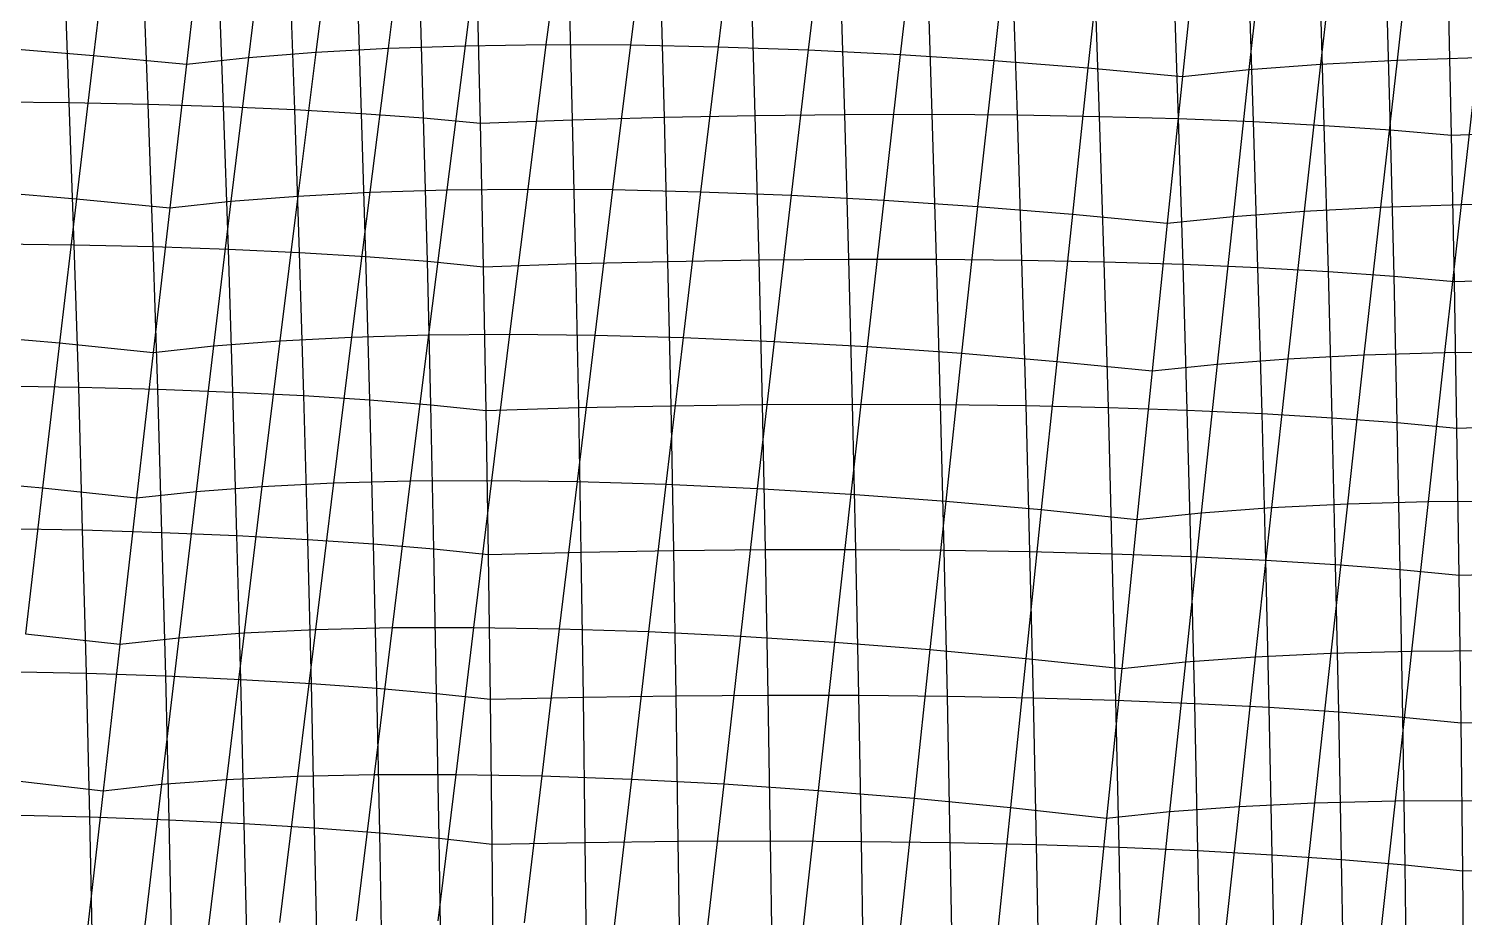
# Model space of a CAD drawing. Extents: x -429 to 429, y -1 to 209.
# Drawn here: x -239.07 to -208.65, y 138.89 to 157.73 of the extents above; entities that cross this region are included whole.
import ezdxf

# ---------------------------------------------------------------- set-up
doc = ezdxf.new("R2010")
doc.units = 0

msp = doc.modelspace()

# ---------------------------------------------------------------- linework, layer by layer
at = {"layer": 'default', "color": 5, "linetype": 'CONTINUOUS'}
for p, q in [((-231.065, 160.341, 43.971), (-231.453, 157.315, 43.413)), ((-229.434, 160.395, 42.781), (-229.824, 157.367, 42.207)), ((-227.721, 160.421, 41.716), (-228.108, 157.39, 41.13)), ((-225.936, 160.419, 40.782), (-226.317, 157.383, 40.189)), ((-224.088, 160.387, 39.984), (-224.46, 157.345, 39.389)), ((-222.189, 160.327, 39.327), (-222.551, 157.277, 38.736)), ((-237.332, 160.18, 48.38), (-237.694, 157.163, 47.865)), ((-234.044, 160.146, 46.697), (-234.413, 157.12, 46.184)), ((-232.605, 160.257, 45.279), (-232.986, 157.232, 44.742)), ((-220.249, 160.238, 38.814), (-220.6, 157.18, 38.234)), ((-218.28, 160.122, 38.449), (-218.62, 157.053, 37.885)), ((-211.344, 160.063, 35.34), (-211.692, 156.975, 34.776)), ((-209.718, 160.148, 34.097), (-210.072, 157.061, 33.512)), ((-235.374, 160.008, 48.218), (-235.726, 156.979, 47.731)), ((-235.374, 160.008, 48.218), (-235.726, 156.979, 47.731)), ((-216.293, 159.978, 38.234), (-216.622, 156.898, 37.693)), ((-214.298, 159.809, 38.169), (-214.619, 156.717, 37.657)), ((-214.298, 159.809, 38.169), (-214.619, 156.717, 37.657)), ((-212.873, 159.949, 36.7), (-213.211, 156.86, 36.161)), ((-239.649, 157.32, 48.153), (-237.694, 157.163, 47.865)), ((-232.986, 157.232, 44.742), (-231.453, 157.315, 43.413)), ((-231.453, 157.315, 43.413), (-231.84, 154.26, 42.858)), ((-231.453, 157.315, 43.413), (-229.824, 157.367, 42.207)), ((-229.824, 157.367, 42.207), (-230.212, 154.309, 41.636)), ((-229.824, 157.367, 42.207), (-228.108, 157.39, 41.13)), ((-228.108, 157.39, 41.13), (-228.493, 154.328, 40.548)), ((-228.108, 157.39, 41.13), (-226.317, 157.383, 40.189)), ((-226.317, 157.383, 40.189), (-226.696, 154.315, 39.6)), ((-226.317, 157.383, 40.189), (-224.46, 157.345, 39.389)), ((-224.46, 157.345, 39.389), (-224.832, 154.271, 38.798)), ((-224.46, 157.345, 39.389), (-222.551, 157.277, 38.736)), ((-237.694, 157.163, 47.865), (-238.057, 154.122, 47.349)), ((-237.694, 157.163, 47.865), (-235.726, 156.979, 47.731)), ((-235.726, 156.979, 47.731), (-236.081, 153.928, 47.24)), ((-235.726, 156.979, 47.731), (-236.081, 153.928, 47.24)), ((-235.726, 156.979, 47.731), (-234.413, 157.12, 46.184)), ((-234.413, 157.12, 46.184), (-234.784, 154.069, 45.669)), ((-234.413, 157.12, 46.184), (-232.986, 157.232, 44.742)), ((-232.986, 157.232, 44.742), (-233.367, 154.179, 44.205)), ((-222.551, 157.277, 38.736), (-222.913, 154.197, 38.149)), ((-222.551, 157.277, 38.736), (-220.6, 157.18, 38.234)), ((-220.6, 157.18, 38.234), (-220.951, 154.092, 37.656)), ((-220.6, 157.18, 38.234), (-218.62, 157.053, 37.885)), ((-218.62, 157.053, 37.885), (-218.961, 153.957, 37.322)), ((-218.62, 157.053, 37.885), (-216.622, 156.898, 37.693)), ((-213.211, 156.86, 36.161), (-211.692, 156.975, 34.776)), ((-211.692, 156.975, 34.776), (-212.04, 153.86, 34.213)), ((-211.692, 156.975, 34.776), (-210.072, 157.061, 33.512)), ((-210.072, 157.061, 33.512), (-210.424, 153.944, 32.929)), ((-210.072, 157.061, 33.512), (-208.36, 157.117, 32.377)), ((-208.36, 157.117, 32.377), (-208.713, 153.997, 31.778)), ((-216.622, 156.898, 37.693), (-216.953, 153.794, 37.15)), ((-216.622, 156.898, 37.693), (-214.619, 156.717, 37.657)), ((-214.619, 156.717, 37.657), (-214.943, 153.602, 37.141)), ((-214.619, 156.717, 37.657), (-214.943, 153.602, 37.141)), ((-214.619, 156.717, 37.657), (-213.211, 156.86, 36.161)), ((-213.211, 156.86, 36.161), (-213.549, 153.746, 35.62)), ((-240.023, 154.289, 47.617), (-238.057, 154.122, 47.349)), ((-233.367, 154.179, 44.205), (-231.84, 154.26, 42.858)), ((-231.84, 154.26, 42.858), (-232.227, 151.188, 42.302)), ((-231.84, 154.26, 42.858), (-230.212, 154.309, 41.636)), ((-230.212, 154.309, 41.636), (-230.6, 151.234, 41.064)), ((-230.212, 154.309, 41.636), (-228.493, 154.328, 40.548)), ((-228.493, 154.328, 40.548), (-228.879, 151.248, 39.964)), ((-228.493, 154.328, 40.548), (-226.696, 154.315, 39.6)), ((-226.696, 154.315, 39.6), (-227.076, 151.23, 39.008)), ((-226.696, 154.315, 39.6), (-224.832, 154.271, 38.798)), ((-224.832, 154.271, 38.798), (-225.203, 151.18, 38.206)), ((-224.832, 154.271, 38.798), (-222.913, 154.197, 38.149)), ((-238.057, 154.122, 47.349), (-238.419, 151.066, 46.835)), ((-238.057, 154.122, 47.349), (-236.081, 153.928, 47.24)), ((-236.081, 153.928, 47.24), (-234.784, 154.069, 45.669)), ((-234.784, 154.069, 45.669), (-235.154, 151.002, 45.157)), ((-234.784, 154.069, 45.669), (-233.367, 154.179, 44.205)), ((-233.367, 154.179, 44.205), (-233.749, 151.111, 43.67)), ((-222.913, 154.197, 38.149), (-223.274, 151.099, 37.56)), ((-222.913, 154.197, 38.149), (-220.951, 154.092, 37.656)), ((-220.951, 154.092, 37.656), (-221.302, 150.987, 37.077)), ((-220.951, 154.092, 37.656), (-218.961, 153.957, 37.322)), ((-218.961, 153.957, 37.322), (-219.3, 150.845, 36.76)), ((-218.961, 153.957, 37.322), (-216.953, 153.794, 37.15)), ((-212.04, 153.86, 34.213), (-210.424, 153.944, 32.929)), ((-210.424, 153.944, 32.929), (-210.778, 150.81, 32.347)), ((-210.424, 153.944, 32.929), (-208.713, 153.997, 31.778)), ((-208.713, 153.997, 31.778), (-209.067, 150.86, 31.179)), ((-208.713, 153.997, 31.778), (-206.917, 154.02, 30.767)), ((-236.081, 153.928, 47.24), (-236.434, 150.863, 46.754)), ((-236.081, 153.928, 47.24), (-236.434, 150.863, 46.754)), ((-216.953, 153.794, 37.15), (-217.283, 150.673, 36.61)), ((-216.953, 153.794, 37.15), (-214.943, 153.602, 37.141)), ((-214.943, 153.602, 37.141), (-213.549, 153.746, 35.62)), ((-213.549, 153.746, 35.62), (-213.887, 150.616, 35.082)), ((-213.549, 153.746, 35.62), (-212.04, 153.86, 34.213)), ((-212.04, 153.86, 34.213), (-212.388, 150.729, 33.651)), ((-214.943, 153.602, 37.141), (-215.265, 150.474, 36.63)), ((-214.943, 153.602, 37.141), (-215.265, 150.474, 36.63)), ((-240.395, 151.241, 47.082), (-238.419, 151.066, 46.835)), ((-232.227, 151.188, 42.302), (-230.6, 151.234, 41.064)), ((-230.6, 151.234, 41.064), (-230.983, 148.138, 40.505)), ((-230.6, 151.234, 41.064), (-228.879, 151.248, 39.964)), ((-228.879, 151.248, 39.964), (-229.259, 148.147, 39.393)), ((-228.879, 151.248, 39.964), (-227.076, 151.23, 39.008)), ((-227.076, 151.23, 39.008), (-227.45, 148.124, 38.431)), ((-227.076, 151.23, 39.008), (-225.203, 151.18, 38.206)), ((-238.419, 151.066, 46.835), (-238.779, 147.99, 46.328)), ((-238.419, 151.066, 46.835), (-236.434, 150.863, 46.754)), ((-236.434, 150.863, 46.754), (-235.154, 151.002, 45.157)), ((-235.154, 151.002, 45.157), (-235.521, 147.915, 44.652)), ((-235.154, 151.002, 45.157), (-233.749, 151.111, 43.67)), ((-233.749, 151.111, 43.67), (-234.126, 148.021, 43.144)), ((-233.749, 151.111, 43.67), (-232.227, 151.188, 42.302)), ((-232.227, 151.188, 42.302), (-232.609, 148.096, 41.758)), ((-225.203, 151.18, 38.206), (-225.569, 148.068, 37.627)), ((-225.203, 151.18, 38.206), (-223.274, 151.099, 37.56)), ((-223.274, 151.099, 37.56), (-223.63, 147.98, 36.985)), ((-223.274, 151.099, 37.56), (-221.302, 150.987, 37.077)), ((-221.302, 150.987, 37.077), (-221.648, 147.861, 36.511)), ((-221.302, 150.987, 37.077), (-219.3, 150.845, 36.76)), ((-236.434, 150.863, 46.754), (-236.786, 147.778, 46.271)), ((-236.434, 150.863, 46.754), (-236.786, 147.778, 46.271)), ((-219.3, 150.845, 36.76), (-219.636, 147.711, 36.208)), ((-219.3, 150.845, 36.76), (-217.283, 150.673, 36.61)), ((-217.283, 150.673, 36.61), (-217.611, 147.532, 36.078)), ((-217.283, 150.673, 36.61), (-215.265, 150.474, 36.63)), ((-215.265, 150.474, 36.63), (-213.887, 150.616, 35.082)), ((-213.887, 150.616, 35.082), (-214.222, 147.466, 34.551)), ((-213.887, 150.616, 35.082), (-212.388, 150.729, 33.651)), ((-212.388, 150.729, 33.651), (-212.732, 147.577, 33.098)), ((-212.388, 150.729, 33.651), (-210.778, 150.81, 32.347)), ((-210.778, 150.81, 32.347), (-211.125, 147.656, 31.775)), ((-210.778, 150.81, 32.347), (-209.067, 150.86, 31.179)), ((-209.067, 150.86, 31.179), (-209.414, 147.702, 30.593)), ((-209.067, 150.86, 31.179), (-207.267, 150.879, 30.155)), ((-215.265, 150.474, 36.63), (-215.585, 147.324, 36.123)), ((-215.265, 150.474, 36.63), (-215.585, 147.324, 36.123)), ((-240.764, 148.173, 46.556), (-238.779, 147.99, 46.328)), ((-238.779, 147.99, 46.328), (-239.138, 144.898, 45.821)), ((-238.779, 147.99, 46.328), (-236.786, 147.778, 46.271)), ((-236.786, 147.778, 46.271), (-235.521, 147.915, 44.652)), ((-235.521, 147.915, 44.652), (-235.889, 144.814, 44.147)), ((-235.521, 147.915, 44.652), (-234.126, 148.021, 43.144)), ((-234.126, 148.021, 43.144), (-234.504, 144.919, 42.617)), ((-234.126, 148.021, 43.144), (-232.609, 148.096, 41.758)), ((-232.609, 148.096, 41.758), (-232.993, 144.991, 41.212)), ((-232.609, 148.096, 41.758), (-230.983, 148.138, 40.505)), ((-230.983, 148.138, 40.505), (-231.368, 145.03, 39.942)), ((-230.983, 148.138, 40.505), (-229.259, 148.147, 39.393)), ((-229.259, 148.147, 39.393), (-229.641, 145.035, 38.819)), ((-229.259, 148.147, 39.393), (-227.45, 148.124, 38.431)), ((-227.45, 148.124, 38.431), (-227.826, 145.006, 37.85)), ((-227.45, 148.124, 38.431), (-225.569, 148.068, 37.627)), ((-225.569, 148.068, 37.627), (-225.936, 144.944, 37.043)), ((-225.569, 148.068, 37.627), (-223.63, 147.98, 36.985)), ((-223.63, 147.98, 36.985), (-223.987, 144.849, 36.406)), ((-223.63, 147.98, 36.985), (-221.648, 147.861, 36.511)), ((-221.648, 147.861, 36.511), (-221.994, 144.722, 35.941)), ((-221.648, 147.861, 36.511), (-219.636, 147.711, 36.208)), ((-236.786, 147.778, 46.271), (-237.137, 144.677, 45.791)), ((-236.786, 147.778, 46.271), (-237.137, 144.677, 45.791)), ((-219.636, 147.711, 36.208), (-219.972, 144.564, 35.654)), ((-219.636, 147.711, 36.208), (-217.611, 147.532, 36.078)), ((-214.222, 147.466, 34.551), (-212.732, 147.577, 33.098)), ((-212.732, 147.577, 33.098), (-213.077, 144.41, 32.545)), ((-212.732, 147.577, 33.098), (-211.125, 147.656, 31.775)), ((-211.125, 147.656, 31.775), (-211.475, 144.488, 31.202)), ((-211.125, 147.656, 31.775), (-209.414, 147.702, 30.593)), ((-209.414, 147.702, 30.593), (-209.765, 144.532, 30.003)), ((-209.414, 147.702, 30.593), (-207.612, 147.716, 29.558)), ((-217.611, 147.532, 36.078), (-217.938, 144.376, 35.546)), ((-217.611, 147.532, 36.078), (-215.585, 147.324, 36.123)), ((-215.585, 147.324, 36.123), (-215.906, 144.159, 35.618)), ((-215.585, 147.324, 36.123), (-215.906, 144.159, 35.618)), ((-215.585, 147.324, 36.123), (-214.222, 147.466, 34.551)), ((-214.222, 147.466, 34.551), (-214.558, 144.301, 34.02)), ((-239.138, 144.898, 45.821), (-237.137, 144.677, 45.791)), ((-237.137, 144.677, 45.791), (-235.889, 144.814, 44.147)), ((-235.889, 144.814, 44.147), (-236.255, 141.707, 43.645)), ((-235.889, 144.814, 44.147), (-234.504, 144.919, 42.617)), ((-234.504, 144.919, 42.617), (-234.879, 141.811, 42.095)), ((-234.504, 144.919, 42.617), (-232.993, 144.991, 41.212)), ((-232.993, 144.991, 41.212), (-233.373, 141.881, 40.672)), ((-232.993, 144.991, 41.212), (-231.368, 145.03, 39.942)), ((-231.368, 145.03, 39.942), (-231.748, 141.917, 39.388)), ((-231.368, 145.03, 39.942), (-229.641, 145.035, 38.819)), ((-229.641, 145.035, 38.819), (-230.018, 141.918, 38.254)), ((-229.641, 145.035, 38.819), (-227.826, 145.006, 37.85)), ((-227.826, 145.006, 37.85), (-228.197, 141.884, 37.279)), ((-227.826, 145.006, 37.85), (-225.936, 144.944, 37.043)), ((-225.936, 144.944, 37.043), (-226.299, 141.816, 36.471)), ((-225.936, 144.944, 37.043), (-223.987, 144.849, 36.406)), ((-223.987, 144.849, 36.406), (-224.341, 141.714, 35.836)), ((-223.987, 144.849, 36.406), (-221.994, 144.722, 35.941)), ((-237.137, 144.677, 45.791), (-237.489, 141.57, 45.311)), ((-237.137, 144.677, 45.791), (-237.489, 141.57, 45.311)), ((-221.994, 144.722, 35.941), (-222.338, 141.579, 35.379)), ((-221.994, 144.722, 35.941), (-219.972, 144.564, 35.654)), ((-219.972, 144.564, 35.654), (-220.307, 141.411, 35.105)), ((-219.972, 144.564, 35.654), (-217.938, 144.376, 35.546)), ((-211.475, 144.488, 31.202), (-209.765, 144.532, 30.003)), ((-209.765, 144.532, 30.003), (-210.11, 141.356, 29.422)), ((-209.765, 144.532, 30.003), (-207.958, 144.542, 28.957)), ((-217.938, 144.376, 35.546), (-218.265, 141.214, 35.016)), ((-217.938, 144.376, 35.546), (-215.906, 144.159, 35.618)), ((-215.906, 144.159, 35.618), (-214.558, 144.301, 34.02)), ((-214.558, 144.301, 34.02), (-214.892, 141.129, 33.492)), ((-214.558, 144.301, 34.02), (-213.077, 144.41, 32.545)), ((-213.077, 144.41, 32.545), (-213.42, 141.239, 31.996)), ((-213.077, 144.41, 32.545), (-211.475, 144.488, 31.202)), ((-211.475, 144.488, 31.202), (-211.821, 141.315, 30.636)), ((-215.906, 144.159, 35.618), (-216.227, 140.987, 35.112)), ((-215.906, 144.159, 35.618), (-216.227, 140.987, 35.112)), ((-239.497, 141.801, 45.317), (-237.489, 141.57, 45.311)), ((-236.255, 141.707, 43.645), (-234.879, 141.811, 42.095)), ((-234.879, 141.811, 42.095), (-235.258, 138.709, 41.568)), ((-234.879, 141.811, 42.095), (-233.373, 141.881, 40.672)), ((-233.373, 141.881, 40.672), (-233.757, 138.779, 40.126)), ((-233.373, 141.881, 40.672), (-231.748, 141.917, 39.388)), ((-231.748, 141.917, 39.388), (-232.133, 138.812, 38.827)), ((-231.748, 141.917, 39.388), (-230.018, 141.918, 38.254)), ((-230.018, 141.918, 38.254), (-230.399, 138.809, 37.681)), ((-230.018, 141.918, 38.254), (-228.197, 141.884, 37.279)), ((-228.197, 141.884, 37.279), (-228.572, 138.77, 36.699)), ((-228.197, 141.884, 37.279), (-226.299, 141.816, 36.471)), ((-226.299, 141.816, 36.471), (-226.666, 138.696, 35.889)), ((-226.299, 141.816, 36.471), (-224.341, 141.714, 35.836)), ((-237.489, 141.57, 45.311), (-237.842, 138.466, 44.827)), ((-237.489, 141.57, 45.311), (-237.842, 138.466, 44.827)), ((-237.489, 141.57, 45.311), (-236.255, 141.707, 43.645)), ((-236.255, 141.707, 43.645), (-236.624, 138.605, 43.139)), ((-224.341, 141.714, 35.836), (-224.698, 138.586, 35.257)), ((-224.341, 141.714, 35.836), (-222.338, 141.579, 35.379)), ((-222.338, 141.579, 35.379), (-222.685, 138.442, 34.81)), ((-222.338, 141.579, 35.379), (-220.307, 141.411, 35.105)), ((-220.307, 141.411, 35.105), (-220.644, 138.265, 34.551)), ((-220.307, 141.411, 35.105), (-218.265, 141.214, 35.016)), ((-218.265, 141.214, 35.016), (-218.592, 138.057, 34.482)), ((-218.265, 141.214, 35.016), (-216.227, 140.987, 35.112)), ((-214.892, 141.129, 33.492), (-213.42, 141.239, 31.996)), ((-213.42, 141.239, 31.996), (-213.766, 138.074, 31.442)), ((-213.42, 141.239, 31.996), (-211.821, 141.315, 30.636)), ((-211.821, 141.315, 30.636), (-212.172, 138.15, 30.063)), ((-211.821, 141.315, 30.636), (-210.11, 141.356, 29.422)), ((-210.11, 141.356, 29.422), (-210.46, 138.19, 28.834)), ((-210.11, 141.356, 29.422), (-208.3, 141.363, 28.366)), ((-216.227, 140.987, 35.112), (-216.549, 137.819, 34.604)), ((-216.227, 140.987, 35.112), (-216.549, 137.819, 34.604)), ((-216.227, 140.987, 35.112), (-214.892, 141.129, 33.492)), ((-214.892, 141.129, 33.492), (-215.229, 137.963, 32.96))]:
    msp.add_line(p, q, dxfattribs=at)
at = {"layer": 'default', "color": 3, "linetype": 'CONTINUOUS'}
for p, q in [((-238.209, 156.162, 67.813), (-238.318, 159.177, 67.384)), ((-236.538, 156.129, 66.859), (-236.648, 159.15, 66.432)), ((-234.943, 156.079, 65.784), (-235.052, 159.106, 65.363)), ((-233.433, 156.014, 64.594), (-233.539, 159.045, 64.182)), ((-232.017, 155.933, 63.296), (-232.116, 158.969, 62.896)), ((-230.703, 155.836, 61.896), (-230.79, 158.877, 61.511)), ((-227.544, 155.796, 60.355), (-227.619, 158.847, 59.962)), ((-225.598, 155.851, 60.163), (-225.678, 158.908, 59.75)), ((-223.672, 155.889, 59.826), (-223.758, 158.951, 59.398)), ((-221.776, 155.909, 59.348), (-221.868, 158.978, 58.91)), ((-219.922, 155.913, 58.73), (-220.019, 158.987, 58.286)), ((-218.118, 155.9, 57.976), (-218.219, 158.979, 57.531)), ((-216.377, 155.869, 57.091), (-216.48, 158.954, 56.648)), ((-214.706, 155.822, 56.079), (-214.809, 158.911, 55.643)), ((-213.116, 155.758, 54.947), (-213.215, 158.852, 54.52)), ((-229.498, 155.725, 60.403), (-229.569, 158.77, 60.034)), ((-229.498, 155.725, 60.403), (-229.569, 158.77, 60.034)), ((-211.616, 155.678, 53.699), (-211.708, 158.776, 53.285)), ((-210.213, 155.582, 52.344), (-210.295, 158.684, 51.945)), ((-208.917, 155.47, 50.889), (-208.983, 158.577, 50.508)), ((-208.917, 155.47, 50.889), (-208.983, 158.577, 50.508)), ((-239.948, 156.179, 68.641), (-238.209, 156.162, 67.813)), ((-238.209, 156.162, 67.813), (-236.538, 156.129, 66.859)), ((-238.105, 153.148, 68.234), (-238.209, 156.162, 67.813)), ((-236.538, 156.129, 66.859), (-234.943, 156.079, 65.784)), ((-236.432, 153.109, 67.277), (-236.538, 156.129, 66.859)), ((-234.943, 156.079, 65.784), (-233.433, 156.014, 64.594)), ((-234.838, 153.053, 66.195), (-234.943, 156.079, 65.784)), ((-233.433, 156.014, 64.594), (-232.017, 155.933, 63.296)), ((-233.332, 152.983, 64.995), (-233.433, 156.014, 64.594)), ((-232.017, 155.933, 63.296), (-230.703, 155.836, 61.896)), ((-231.924, 152.897, 63.683), (-232.017, 155.933, 63.296)), ((-230.703, 155.836, 61.896), (-229.498, 155.725, 60.403)), ((-230.622, 152.796, 62.268), (-230.703, 155.836, 61.896)), ((-229.498, 155.725, 60.403), (-227.544, 155.796, 60.355)), ((-227.544, 155.796, 60.355), (-225.598, 155.851, 60.163)), ((-227.475, 152.746, 60.736), (-227.544, 155.796, 60.355)), ((-225.598, 155.851, 60.163), (-223.672, 155.889, 59.826)), ((-225.524, 152.795, 60.564), (-225.598, 155.851, 60.163)), ((-223.672, 155.889, 59.826), (-221.776, 155.909, 59.348)), ((-223.592, 152.827, 60.244), (-223.672, 155.889, 59.826)), ((-221.776, 155.909, 59.348), (-219.922, 155.913, 58.73)), ((-221.69, 152.842, 59.776), (-221.776, 155.909, 59.348)), ((-219.922, 155.913, 58.73), (-218.118, 155.9, 57.976)), ((-219.829, 152.84, 59.165), (-219.922, 155.913, 58.73)), ((-218.118, 155.9, 57.976), (-216.377, 155.869, 57.091)), ((-218.022, 152.821, 58.413), (-218.118, 155.9, 57.976)), ((-216.377, 155.869, 57.091), (-214.706, 155.822, 56.079)), ((-216.278, 152.785, 57.525), (-216.377, 155.869, 57.091)), ((-214.706, 155.822, 56.079), (-213.116, 155.758, 54.947)), ((-214.608, 152.733, 56.506), (-214.706, 155.822, 56.079)), ((-229.434, 152.681, 60.758), (-229.498, 155.725, 60.403)), ((-229.434, 152.681, 60.758), (-229.498, 155.725, 60.403)), ((-213.116, 155.758, 54.947), (-211.616, 155.678, 53.699)), ((-213.021, 152.664, 55.363), (-213.116, 155.758, 54.947)), ((-211.616, 155.678, 53.699), (-210.213, 155.582, 52.344)), ((-211.528, 152.58, 54.101), (-211.616, 155.678, 53.699)), ((-210.213, 155.582, 52.344), (-208.917, 155.47, 50.889)), ((-210.137, 152.48, 52.73), (-210.213, 155.582, 52.344)), ((-208.917, 155.47, 50.889), (-206.936, 155.547, 50.941)), ((-208.857, 152.365, 51.256), (-208.917, 155.47, 50.889)), ((-208.857, 152.365, 51.256), (-208.917, 155.47, 50.889)), ((-239.848, 153.171, 69.06), (-238.105, 153.148, 68.234)), ((-238.105, 153.148, 68.234), (-236.432, 153.109, 67.277)), ((-238.01, 150.129, 68.637), (-238.105, 153.148, 68.234)), ((-236.432, 153.109, 67.277), (-234.838, 153.053, 66.195)), ((-236.334, 150.084, 67.678), (-236.432, 153.109, 67.277)), ((-234.838, 153.053, 66.195), (-233.332, 152.983, 64.995)), ((-234.741, 150.023, 66.589), (-234.838, 153.053, 66.195)), ((-233.332, 152.983, 64.995), (-231.924, 152.897, 63.683)), ((-233.239, 149.948, 65.379), (-233.332, 152.983, 64.995)), ((-231.924, 152.897, 63.683), (-230.622, 152.796, 62.268)), ((-231.839, 149.857, 64.055), (-231.924, 152.897, 63.683)), ((-230.622, 152.796, 62.268), (-229.434, 152.681, 60.758)), ((-230.549, 149.753, 62.624), (-230.622, 152.796, 62.268)), ((-229.434, 152.681, 60.758), (-227.475, 152.746, 60.736)), ((-227.475, 152.746, 60.736), (-225.524, 152.795, 60.564)), ((-227.415, 149.693, 61.101), (-227.475, 152.746, 60.736)), ((-225.524, 152.795, 60.564), (-223.592, 152.827, 60.244)), ((-225.458, 149.735, 60.949), (-225.524, 152.795, 60.564)), ((-223.592, 152.827, 60.244), (-221.69, 152.842, 59.776)), ((-223.519, 149.761, 60.644), (-223.592, 152.827, 60.244)), ((-221.69, 152.842, 59.776), (-219.829, 152.84, 59.165)), ((-221.611, 149.769, 60.188), (-221.69, 152.842, 59.776)), ((-219.829, 152.84, 59.165), (-218.022, 152.821, 58.413)), ((-219.745, 149.762, 59.582), (-219.829, 152.84, 59.165)), ((-218.022, 152.821, 58.413), (-216.278, 152.785, 57.525)), ((-217.933, 149.737, 58.831), (-218.022, 152.821, 58.413)), ((-216.278, 152.785, 57.525), (-214.608, 152.733, 56.506)), ((-216.187, 149.697, 57.941), (-216.278, 152.785, 57.525)), ((-214.608, 152.733, 56.506), (-213.021, 152.664, 55.363)), ((-214.517, 149.639, 56.915), (-214.608, 152.733, 56.506)), ((-229.377, 149.635, 61.097), (-229.434, 152.681, 60.758)), ((-229.377, 149.635, 61.097), (-229.434, 152.681, 60.758)), ((-213.021, 152.664, 55.363), (-211.528, 152.58, 54.101)), ((-212.934, 149.566, 55.761), (-213.021, 152.664, 55.363)), ((-211.528, 152.58, 54.101), (-210.137, 152.48, 52.73)), ((-211.448, 149.478, 54.487), (-211.528, 152.58, 54.101)), ((-210.137, 152.48, 52.73), (-208.857, 152.365, 51.256)), ((-210.068, 149.375, 53.099), (-210.137, 152.48, 52.73)), ((-208.857, 152.365, 51.256), (-206.874, 152.436, 51.334)), ((-208.804, 149.258, 51.607), (-208.857, 152.365, 51.256)), ((-208.804, 149.258, 51.607), (-208.857, 152.365, 51.256)), ((-239.757, 150.158, 69.462), (-238.01, 150.129, 68.637)), ((-238.01, 150.129, 68.637), (-236.334, 150.084, 67.678)), ((-237.927, 147.099, 69.019), (-238.01, 150.129, 68.637)), ((-236.334, 150.084, 67.678), (-234.741, 150.023, 66.589)), ((-236.249, 147.048, 68.057), (-236.334, 150.084, 67.678)), ((-234.741, 150.023, 66.589), (-233.239, 149.948, 65.379)), ((-234.656, 146.982, 66.963), (-234.741, 150.023, 66.589)), ((-233.239, 149.948, 65.379), (-231.839, 149.857, 64.055)), ((-233.158, 146.901, 65.744), (-233.239, 149.948, 65.379)), ((-231.839, 149.857, 64.055), (-230.549, 149.753, 62.624)), ((-231.764, 146.807, 64.408), (-231.839, 149.857, 64.055)), ((-230.549, 149.753, 62.624), (-229.377, 149.635, 61.097)), ((-230.485, 146.698, 62.965), (-230.549, 149.753, 62.624)), ((-229.377, 149.635, 61.097), (-227.415, 149.693, 61.101)), ((-227.415, 149.693, 61.101), (-225.458, 149.735, 60.949)), ((-227.362, 146.629, 61.449), (-227.415, 149.693, 61.101)), ((-225.458, 149.735, 60.949), (-223.519, 149.761, 60.644)), ((-225.401, 146.664, 61.315), (-225.458, 149.735, 60.949)), ((-223.519, 149.761, 60.644), (-221.611, 149.769, 60.188)), ((-223.456, 146.683, 61.024), (-223.519, 149.761, 60.644)), ((-221.611, 149.769, 60.188), (-219.745, 149.762, 59.582)), ((-221.542, 146.686, 60.576), (-221.611, 149.769, 60.188)), ((-219.745, 149.762, 59.582), (-217.933, 149.737, 58.831)), ((-219.671, 146.673, 59.976), (-219.745, 149.762, 59.582)), ((-217.933, 149.737, 58.831), (-216.187, 149.697, 57.941)), ((-217.855, 146.643, 59.227), (-217.933, 149.737, 58.831)), ((-216.187, 149.697, 57.941), (-214.517, 149.639, 56.915)), ((-216.107, 146.597, 58.334), (-216.187, 149.697, 57.941)), ((-229.328, 146.577, 61.423), (-229.377, 149.635, 61.097)), ((-229.328, 146.577, 61.423), (-229.377, 149.635, 61.097)), ((-214.517, 149.639, 56.915), (-212.934, 149.566, 55.761)), ((-214.437, 146.535, 57.302), (-214.517, 149.639, 56.915)), ((-212.934, 149.566, 55.761), (-211.448, 149.478, 54.487)), ((-212.857, 146.457, 56.139), (-212.934, 149.566, 55.761)), ((-211.448, 149.478, 54.487), (-210.068, 149.375, 53.099)), ((-211.377, 146.365, 54.853), (-211.448, 149.478, 54.487)), ((-210.068, 149.375, 53.099), (-208.804, 149.258, 51.607)), ((-210.008, 146.259, 53.451), (-210.068, 149.375, 53.099)), ((-208.804, 149.258, 51.607), (-206.818, 149.322, 51.71)), ((-208.757, 146.138, 51.944), (-208.804, 149.258, 51.607)), ((-208.757, 146.138, 51.944), (-208.804, 149.258, 51.607)), ((-239.678, 147.134, 69.843), (-237.927, 147.099, 69.019)), ((-237.927, 147.099, 69.019), (-236.249, 147.048, 68.057)), ((-237.847, 144.06, 69.396), (-237.927, 147.099, 69.019)), ((-236.249, 147.048, 68.057), (-234.656, 146.982, 66.963)), ((-236.167, 144.004, 68.431), (-236.249, 147.048, 68.057)), ((-234.656, 146.982, 66.963), (-233.158, 146.901, 65.744)), ((-234.574, 143.932, 67.33), (-234.656, 146.982, 66.963)), ((-233.158, 146.901, 65.744), (-231.764, 146.807, 64.408)), ((-233.079, 143.846, 66.102), (-233.158, 146.901, 65.744)), ((-231.764, 146.807, 64.408), (-230.485, 146.698, 62.965)), ((-231.693, 143.747, 64.754), (-231.764, 146.807, 64.408)), ((-230.485, 146.698, 62.965), (-229.328, 146.577, 61.423)), ((-230.425, 143.634, 63.296), (-230.485, 146.698, 62.965)), ((-227.362, 146.629, 61.449), (-225.401, 146.664, 61.315)), ((-225.401, 146.664, 61.315), (-223.456, 146.683, 61.024)), ((-225.348, 143.584, 61.674), (-225.401, 146.664, 61.315)), ((-223.456, 146.683, 61.024), (-221.542, 146.686, 60.576)), ((-223.398, 143.597, 61.397), (-223.456, 146.683, 61.024)), ((-221.542, 146.686, 60.576), (-219.671, 146.673, 59.976)), ((-221.478, 143.594, 60.96), (-221.542, 146.686, 60.576)), ((-219.671, 146.673, 59.976), (-217.855, 146.643, 59.227)), ((-219.601, 143.575, 60.366), (-219.671, 146.673, 59.976)), ((-217.855, 146.643, 59.227), (-216.107, 146.597, 58.334)), ((-217.78, 143.539, 59.618), (-217.855, 146.643, 59.227)), ((-229.328, 146.577, 61.423), (-227.362, 146.629, 61.449)), ((-229.285, 143.509, 61.738), (-229.328, 146.577, 61.423)), ((-229.285, 143.509, 61.738), (-229.328, 146.577, 61.423)), ((-227.315, 143.555, 61.787), (-227.362, 146.629, 61.449)), ((-216.107, 146.597, 58.334), (-214.437, 146.535, 57.302)), ((-216.029, 143.488, 58.721), (-216.107, 146.597, 58.334)), ((-214.437, 146.535, 57.302), (-212.857, 146.457, 56.139)), ((-214.359, 143.421, 57.683), (-214.437, 146.535, 57.302)), ((-212.857, 146.457, 56.139), (-211.377, 146.365, 54.853)), ((-212.782, 143.339, 56.51), (-212.857, 146.457, 56.139)), ((-211.377, 146.365, 54.853), (-210.008, 146.259, 53.451)), ((-211.31, 143.243, 55.211), (-211.377, 146.365, 54.853)), ((-210.008, 146.259, 53.451), (-208.757, 146.138, 51.944)), ((-209.951, 143.133, 53.794), (-210.008, 146.259, 53.451)), ((-208.757, 146.138, 51.944), (-206.769, 146.197, 52.07)), ((-208.716, 143.009, 52.269), (-208.757, 146.138, 51.944)), ((-208.716, 143.009, 52.269), (-208.757, 146.138, 51.944)), ((-239.602, 144.101, 70.218), (-237.847, 144.06, 69.396)), ((-237.847, 144.06, 69.396), (-236.167, 144.004, 68.431)), ((-237.777, 141.015, 69.752), (-237.847, 144.06, 69.396)), ((-236.167, 144.004, 68.431), (-234.574, 143.932, 67.33)), ((-236.095, 140.953, 68.784), (-236.167, 144.004, 68.431)), ((-234.574, 143.932, 67.33), (-233.079, 143.846, 66.102)), ((-234.503, 140.876, 67.678), (-234.574, 143.932, 67.33)), ((-233.079, 143.846, 66.102), (-231.693, 143.747, 64.754)), ((-233.011, 140.785, 66.441), (-233.079, 143.846, 66.102)), ((-231.693, 143.747, 64.754), (-230.425, 143.634, 63.296)), ((-231.632, 140.681, 65.083), (-231.693, 143.747, 64.754)), ((-230.425, 143.634, 63.296), (-229.285, 143.509, 61.738)), ((-230.374, 140.565, 63.612), (-230.425, 143.634, 63.296)), ((-225.348, 143.584, 61.674), (-223.398, 143.597, 61.397)), ((-223.398, 143.597, 61.397), (-221.478, 143.594, 60.96)), ((-223.348, 140.505, 61.751), (-223.398, 143.597, 61.397)), ((-221.478, 143.594, 60.96), (-219.601, 143.575, 60.366)), ((-221.422, 140.496, 61.323), (-221.478, 143.594, 60.96)), ((-229.285, 143.509, 61.738), (-227.315, 143.555, 61.787)), ((-229.247, 140.437, 62.041), (-229.285, 143.509, 61.738)), ((-229.247, 140.437, 62.041), (-229.285, 143.509, 61.738)), ((-227.315, 143.555, 61.787), (-225.348, 143.584, 61.674)), ((-227.275, 140.475, 62.111), (-227.315, 143.555, 61.787)), ((-225.304, 140.498, 62.015), (-225.348, 143.584, 61.674)), ((-219.601, 143.575, 60.366), (-217.78, 143.539, 59.618)), ((-219.54, 140.471, 60.734), (-219.601, 143.575, 60.366)), ((-217.78, 143.539, 59.618), (-216.029, 143.488, 58.721)), ((-217.716, 140.429, 59.987), (-217.78, 143.539, 59.618)), ((-216.029, 143.488, 58.721), (-214.359, 143.421, 57.683)), ((-215.962, 140.373, 59.088), (-216.029, 143.488, 58.721)), ((-214.359, 143.421, 57.683), (-212.782, 143.339, 56.51)), ((-214.292, 140.301, 58.044), (-214.359, 143.421, 57.683)), ((-212.782, 143.339, 56.51), (-211.31, 143.243, 55.211)), ((-212.718, 140.215, 56.862), (-212.782, 143.339, 56.51)), ((-211.31, 143.243, 55.211), (-209.951, 143.133, 53.794)), ((-211.251, 140.114, 55.552), (-211.31, 143.243, 55.211)), ((-209.951, 143.133, 53.794), (-208.716, 143.009, 52.269)), ((-209.902, 140.001, 54.121), (-209.951, 143.133, 53.794)), ((-208.716, 143.009, 52.269), (-206.726, 143.062, 52.419)), ((-208.681, 139.875, 52.582), (-208.716, 143.009, 52.269)), ((-208.681, 139.875, 52.582), (-208.716, 143.009, 52.269)), ((-239.537, 141.063, 70.573), (-237.777, 141.015, 69.752)), ((-237.777, 141.015, 69.752), (-236.095, 140.953, 68.784)), ((-237.711, 137.964, 70.103), (-237.777, 141.015, 69.752)), ((-236.095, 140.953, 68.784), (-234.503, 140.876, 67.678)), ((-236.026, 137.896, 69.133), (-236.095, 140.953, 68.784)), ((-234.503, 140.876, 67.678), (-233.011, 140.785, 66.441)), ((-234.434, 137.813, 68.021), (-234.503, 140.876, 67.678)), ((-233.011, 140.785, 66.441), (-231.632, 140.681, 65.083)), ((-232.946, 137.717, 66.774), (-233.011, 140.785, 66.441)), ((-231.632, 140.681, 65.083), (-230.374, 140.565, 63.612)), ((-231.573, 137.609, 65.404), (-231.632, 140.681, 65.083)), ((-230.374, 140.565, 63.612), (-229.247, 140.437, 62.041)), ((-230.327, 137.488, 63.919), (-230.374, 140.565, 63.612)), ((-229.247, 140.437, 62.041), (-227.275, 140.475, 62.111)), ((-229.216, 137.357, 62.332), (-229.247, 140.437, 62.041)), ((-229.216, 137.357, 62.332), (-229.247, 140.437, 62.041)), ((-227.275, 140.475, 62.111), (-225.304, 140.498, 62.015)), ((-227.24, 137.389, 62.426), (-227.275, 140.475, 62.111)), ((-225.304, 140.498, 62.015), (-223.348, 140.505, 61.751)), ((-225.264, 137.406, 62.348), (-225.304, 140.498, 62.015)), ((-223.348, 140.505, 61.751), (-221.422, 140.496, 61.323)), ((-223.302, 137.406, 62.099), (-223.348, 140.505, 61.751)), ((-221.422, 140.496, 61.323), (-219.54, 140.471, 60.734)), ((-221.37, 137.391, 61.681), (-221.422, 140.496, 61.323)), ((-219.54, 140.471, 60.734), (-217.716, 140.429, 59.987)), ((-219.482, 137.36, 61.097), (-219.54, 140.471, 60.734)), ((-217.716, 140.429, 59.987), (-215.962, 140.373, 59.088)), ((-217.653, 137.313, 60.351), (-217.716, 140.429, 59.987)), ((-215.962, 140.373, 59.088), (-214.292, 140.301, 58.044)), ((-215.897, 137.251, 59.449), (-215.962, 140.373, 59.088)), ((-214.292, 140.301, 58.044), (-212.718, 140.215, 56.862)), ((-214.227, 137.174, 58.399), (-214.292, 140.301, 58.044)), ((-212.718, 140.215, 56.862), (-211.251, 140.114, 55.552)), ((-212.656, 137.083, 57.207), (-212.718, 140.215, 56.862)), ((-211.251, 140.114, 55.552), (-209.902, 140.001, 54.121)), ((-211.195, 136.979, 55.884), (-211.251, 140.114, 55.552)), ((-209.902, 140.001, 54.121), (-208.681, 139.875, 52.582)), ((-209.857, 136.862, 54.439), (-209.902, 140.001, 54.121)), ((-208.681, 139.875, 52.582), (-206.688, 139.922, 52.754)), ((-208.65, 136.733, 52.883), (-208.681, 139.875, 52.582)), ((-208.65, 136.733, 52.883), (-208.681, 139.875, 52.582))]:
    msp.add_line(p, q, dxfattribs=at)

doc.saveas('drawing.dxf')
